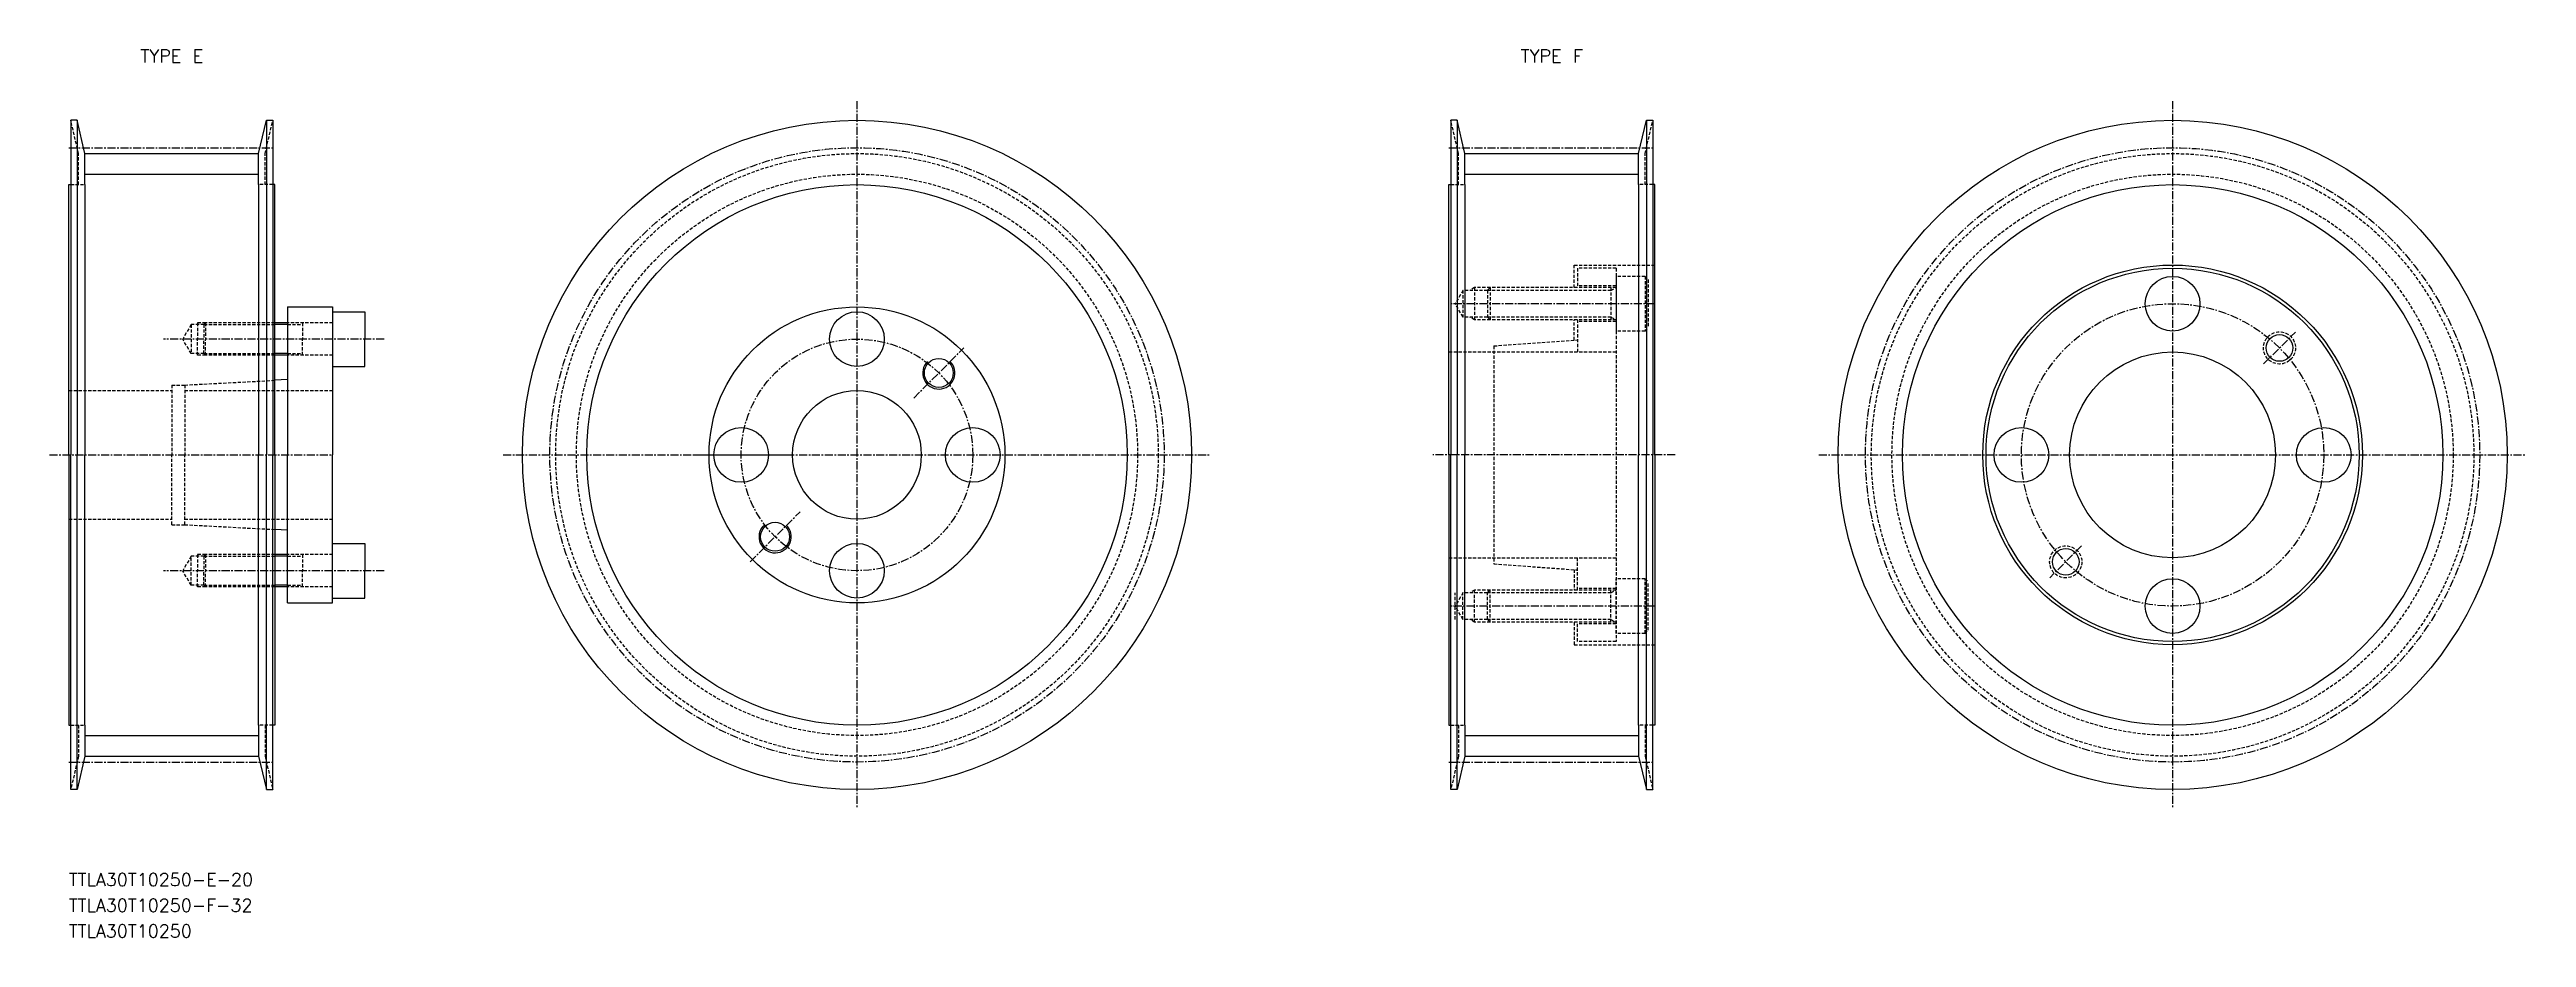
# Model space of a CAD drawing. Extents: x 5104 to 5489, y 29317 to 29455.
import ezdxf
from ezdxf.enums import TextEntityAlignment as Align

# ---------------------------------------------------------------- set-up
doc = ezdxf.new("R2010")
doc.units = 0
doc.linetypes.add('CENTER', pattern=[2, 1.25, -0.25, 0.25, -0.25])
doc.linetypes.add('DASHED', pattern=[0.75, 0.5, -0.25])
doc.layers.get('0').update_dxf_attribs({"linetype": 'CONTINUOUS'})
doc.layers.add('CENTER', color=1, linetype='CENTER')
doc.styles.add('MISUMI', font='txt.shx')

msp = doc.modelspace()

# ---------------------------------------------------------------- linework, layer by layer
at = {"color": 7, "linetype": 'CONTINUOUS'}
for p, q in [((5108.58, 29444.06), (5107.58, 29444.06)), ((5107.58, 29444.06), (5107.58, 29392.06)), ((5109.78, 29438.88), (5108.58, 29444.06)), ((5108.58, 29444.06), (5108.58, 29392.06)), ((5136.78, 29438.88), (5137.98, 29444.06)), ((5137.98, 29444.06), (5138.98, 29444.06)), ((5137.98, 29444.06), (5137.98, 29392.06)), ((5138.98, 29444.06), (5138.98, 29392.06)), ((5323.08, 29444.06), (5322.08, 29444.06)), ((5322.08, 29444.06), (5322.08, 29392.06)), ((5324.28, 29438.88), (5323.08, 29444.06)), ((5323.08, 29444.06), (5323.08, 29392.06)), ((5351.28, 29438.88), (5352.48, 29444.06)), ((5352.48, 29444.06), (5353.48, 29444.06)), ((5352.48, 29444.06), (5352.48, 29392.06)), ((5353.48, 29444.06), (5353.48, 29392.06)), ((5109.78, 29434.06), (5109.78, 29438.88)), ((5109.78, 29438.88), (5136.78, 29438.88)), ((5136.78, 29434.06), (5136.78, 29438.88)), ((5324.28, 29434.06), (5324.28, 29438.88)), ((5324.28, 29438.88), (5351.28, 29438.88)), ((5351.28, 29434.06), (5351.28, 29438.88)), ((5107.28, 29434.06), (5107.58, 29434.06)), ((5107.28, 29392.06), (5107.28, 29434.06)), ((5109.78, 29434.06), (5109.78, 29392.06)), ((5136.78, 29434.06), (5136.78, 29392.06)), ((5139.28, 29434.06), (5138.98, 29434.06)), ((5139.28, 29392.06), (5139.28, 29434.06)), ((5321.78, 29434.06), (5322.08, 29434.06)), ((5321.78, 29392.06), (5321.78, 29434.06)), ((5324.28, 29434.06), (5324.28, 29392.06)), ((5351.28, 29434.06), (5351.28, 29392.06)), ((5353.78, 29434.06), (5353.48, 29434.06)), ((5353.78, 29392.06), (5353.78, 29434.06)), ((5141.28, 29415.06), (5148.28, 29415.06)), ((5141.28, 29415.06), (5141.28, 29412.56)), ((5148.28, 29415.06), (5148.28, 29414.31)), ((5148.28, 29414.31), (5148.28, 29405.81)), ((5148.28, 29414.31), (5153.28, 29414.31)), ((5153.28, 29414.31), (5153.28, 29410.06)), ((5141.28, 29412.56), (5139.28, 29412.56)), ((5141.28, 29412.56), (5141.28, 29407.56)), ((5153.28, 29405.81), (5153.28, 29410.06)), ((5141.28, 29407.56), (5139.28, 29407.56)), ((5141.28, 29407.56), (5141.28, 29403.76)), ((5141.28, 29403.76), (5139.28, 29403.65)), ((5141.28, 29403.76), (5141.28, 29392.06)), ((5148.28, 29405.81), (5148.28, 29392.06)), ((5148.28, 29405.81), (5153.28, 29405.81)), ((5107.28, 29392.06), (5107.28, 29350.06)), ((5107.58, 29340.06), (5107.58, 29392.06)), ((5108.58, 29340.06), (5108.58, 29392.06)), ((5109.78, 29350.06), (5109.78, 29392.06)), ((5136.78, 29350.06), (5136.78, 29392.06)), ((5137.98, 29340.06), (5137.98, 29392.06)), ((5138.98, 29340.06), (5138.98, 29392.06)), ((5139.28, 29392.06), (5139.28, 29350.06)), ((5141.28, 29380.36), (5141.28, 29392.06)), ((5148.28, 29378.31), (5148.28, 29392.06)), ((5321.78, 29392.06), (5321.78, 29350.06)), ((5322.08, 29340.06), (5322.08, 29392.06)), ((5323.08, 29340.06), (5323.08, 29392.06)), ((5324.28, 29350.06), (5324.28, 29392.06)), ((5351.28, 29350.06), (5351.28, 29392.06)), ((5352.48, 29340.06), (5352.48, 29392.06)), ((5353.48, 29340.06), (5353.48, 29392.06)), ((5353.78, 29392.06), (5353.78, 29350.06)), ((5141.28, 29380.36), (5139.28, 29380.47)), ((5141.28, 29376.56), (5141.28, 29380.36)), ((5141.28, 29376.56), (5139.28, 29376.56)), ((5141.28, 29371.56), (5141.28, 29376.56)), ((5148.28, 29369.81), (5148.28, 29378.31)), ((5148.28, 29378.31), (5153.28, 29378.31)), ((5153.28, 29378.31), (5153.28, 29374.06)), ((5141.28, 29371.56), (5139.28, 29371.56)), ((5141.28, 29369.06), (5141.28, 29371.56)), ((5153.28, 29369.81), (5153.28, 29374.06)), ((5141.28, 29369.06), (5148.28, 29369.06)), ((5148.28, 29369.81), (5153.28, 29369.81)), ((5148.28, 29369.06), (5148.28, 29369.81)), ((5107.28, 29350.06), (5107.58, 29350.06)), ((5109.78, 29350.06), (5109.78, 29345.23)), ((5136.78, 29350.06), (5136.78, 29345.23)), ((5139.28, 29350.06), (5138.98, 29350.06)), ((5321.78, 29350.06), (5322.08, 29350.06)), ((5324.28, 29350.06), (5324.28, 29345.23)), ((5351.28, 29350.06), (5351.28, 29345.23)), ((5353.78, 29350.06), (5353.48, 29350.06)), ((5109.78, 29345.23), (5108.58, 29340.06)), ((5109.78, 29345.23), (5136.78, 29345.23)), ((5136.78, 29345.23), (5137.98, 29340.06)), ((5324.28, 29345.23), (5323.08, 29340.06)), ((5324.28, 29345.23), (5351.28, 29345.23)), ((5351.28, 29345.23), (5352.48, 29340.06)), ((5108.58, 29340.06), (5107.58, 29340.06)), ((5137.98, 29340.06), (5138.98, 29340.06)), ((5323.08, 29340.06), (5322.08, 29340.06)), ((5352.48, 29340.06), (5353.48, 29340.06))]:
    msp.add_line(p, q, dxfattribs=at)
at = {"color": 3, "linetype": 'DASHED'}
for p, q in [((5108.78, 29438.88), (5107.58, 29444.06)), ((5137.78, 29438.88), (5138.98, 29444.06)), ((5323.28, 29438.88), (5322.08, 29444.06)), ((5352.28, 29438.88), (5353.48, 29444.06)), ((5108.78, 29434.06), (5108.78, 29438.88)), ((5137.78, 29434.06), (5137.78, 29438.88)), ((5323.28, 29434.06), (5323.28, 29438.88)), ((5352.28, 29434.06), (5352.28, 29438.88)), ((5107.58, 29434.06), (5109.78, 29434.06)), ((5138.98, 29434.06), (5136.78, 29434.06)), ((5322.08, 29434.06), (5324.28, 29434.06)), ((5353.48, 29434.06), (5351.28, 29434.06)), ((5325.77, 29418.06), (5325.02, 29417.63)), ((5328.21, 29418.06), (5325.77, 29418.06)), ((5325.77, 29418.06), (5325.77, 29413.06)), ((5328.21, 29418.06), (5327.77, 29417.63)), ((5347.77, 29418.06), (5328.21, 29418.06)), ((5328.21, 29418.06), (5328.21, 29413.06)), ((5341.27, 29421.56), (5353.78, 29421.56)), ((5341.27, 29418.06), (5341.27, 29421.56)), ((5347.77, 29421.06), (5341.77, 29421.06)), ((5341.77, 29421.06), (5341.77, 29418.06)), ((5347.77, 29418.31), (5341.77, 29418.31)), ((5346.97, 29418.06), (5346.97, 29413.06)), ((5346.97, 29417.63), (5347.72, 29418.06)), ((5347.77, 29421.06), (5347.77, 29363.06)), ((5352.27, 29419.81), (5347.77, 29419.81)), ((5347.77, 29419.81), (5347.77, 29411.31)), ((5352.27, 29419.81), (5352.27, 29411.31)), ((5352.27, 29419.81), (5352.77, 29419.31)), ((5352.77, 29419.31), (5352.77, 29411.81)), ((5323.97, 29417.63), (5322.78, 29415.56)), ((5323.97, 29413.49), (5322.78, 29415.56)), ((5327.77, 29417.63), (5323.97, 29417.63)), ((5323.97, 29417.63), (5323.97, 29413.49)), ((5346.97, 29417.63), (5327.77, 29417.63)), ((5327.77, 29417.63), (5327.77, 29413.49)), ((5126.28, 29412.31), (5124.98, 29410.06)), ((5126.28, 29407.81), (5124.98, 29410.06)), ((5126.28, 29412.31), (5126.28, 29407.81)), ((5128.28, 29412.31), (5126.28, 29412.31)), ((5127.28, 29412.56), (5127.28, 29410.06)), ((5128.53, 29412.56), (5127.28, 29412.56)), ((5127.28, 29407.56), (5127.28, 29410.06)), ((5128.53, 29412.56), (5128.28, 29412.31)), ((5128.28, 29412.31), (5139.28, 29412.31)), ((5128.28, 29412.31), (5128.28, 29410.06)), ((5128.28, 29407.81), (5128.28, 29410.06)), ((5139.28, 29412.56), (5128.53, 29412.56)), ((5128.53, 29412.56), (5128.53, 29410.06)), ((5128.53, 29407.56), (5128.53, 29410.06)), ((5148.28, 29412.56), (5141.28, 29412.56)), ((5141.28, 29412.31), (5143.61, 29412.31)), ((5143.61, 29412.56), (5143.61, 29410.06)), ((5143.61, 29407.56), (5143.61, 29410.06)), ((5327.77, 29413.49), (5323.97, 29413.49)), ((5325.77, 29413.06), (5325.02, 29413.49)), ((5328.21, 29413.06), (5325.77, 29413.06)), ((5346.97, 29413.49), (5327.77, 29413.49)), ((5328.21, 29413.06), (5327.77, 29413.49)), ((5347.77, 29413.06), (5328.21, 29413.06)), ((5341.27, 29409.9), (5341.27, 29413.06)), ((5341.77, 29413.06), (5341.77, 29408.06)), ((5347.77, 29412.81), (5341.77, 29412.81)), ((5346.97, 29413.49), (5347.72, 29413.06)), ((5352.27, 29411.31), (5347.77, 29411.31)), ((5352.27, 29411.31), (5352.77, 29411.81)), ((5128.28, 29407.81), (5126.28, 29407.81)), ((5128.53, 29407.56), (5127.28, 29407.56)), ((5128.28, 29407.81), (5139.28, 29407.81)), ((5128.53, 29407.56), (5128.28, 29407.81)), ((5139.28, 29407.56), (5128.53, 29407.56)), ((5141.28, 29407.81), (5143.61, 29407.81)), ((5148.28, 29407.56), (5141.28, 29407.56)), ((5321.78, 29408.06), (5347.77, 29408.06)), ((5328.77, 29409), (5341.77, 29409.93)), ((5328.77, 29409), (5328.77, 29375.12)), ((5123.28, 29402.91), (5123.28, 29392.06)), ((5123.28, 29402.91), (5125.28, 29402.91)), ((5125.28, 29402.91), (5139.28, 29403.65)), ((5125.28, 29402.91), (5125.28, 29392.06)), ((5107.28, 29402.06), (5123.28, 29402.06)), ((5125.28, 29402.06), (5148.28, 29402.06)), ((5123.28, 29381.21), (5123.28, 29392.06)), ((5125.28, 29381.21), (5125.28, 29392.06)), ((5107.28, 29382.06), (5123.28, 29382.06)), ((5123.28, 29381.21), (5125.28, 29381.21)), ((5125.28, 29382.06), (5148.28, 29382.06)), ((5125.28, 29381.21), (5139.28, 29380.47)), ((5126.28, 29376.31), (5124.98, 29374.06)), ((5126.28, 29371.81), (5126.28, 29376.31)), ((5128.28, 29376.31), (5126.28, 29376.31)), ((5127.28, 29376.56), (5127.28, 29374.06)), ((5128.53, 29376.56), (5127.28, 29376.56)), ((5128.53, 29376.56), (5128.28, 29376.31)), ((5128.28, 29376.31), (5139.28, 29376.31)), ((5128.28, 29376.31), (5128.28, 29374.06)), ((5139.28, 29376.56), (5128.53, 29376.56)), ((5128.53, 29376.56), (5128.53, 29374.06)), ((5148.28, 29376.56), (5141.28, 29376.56)), ((5141.28, 29376.31), (5143.61, 29376.31)), ((5143.61, 29376.56), (5143.61, 29374.06)), ((5321.78, 29376.06), (5347.77, 29376.06)), ((5341.77, 29371.06), (5341.77, 29376.06)), ((5126.28, 29371.81), (5124.98, 29374.06)), ((5128.28, 29371.81), (5126.28, 29371.81)), ((5127.28, 29371.56), (5127.28, 29374.06)), ((5128.53, 29371.56), (5127.28, 29371.56)), ((5128.28, 29371.81), (5128.28, 29374.06)), ((5128.28, 29371.81), (5139.28, 29371.81)), ((5128.53, 29371.56), (5128.28, 29371.81)), ((5128.53, 29371.56), (5128.53, 29374.06)), ((5139.28, 29371.56), (5128.53, 29371.56)), ((5141.28, 29371.81), (5143.61, 29371.81)), ((5148.28, 29371.56), (5141.28, 29371.56)), ((5143.61, 29371.56), (5143.61, 29374.06)), ((5328.77, 29375.12), (5341.77, 29374.18)), ((5341.27, 29374.22), (5341.27, 29371.06)), ((5352.27, 29372.81), (5347.77, 29372.81)), ((5347.77, 29364.31), (5347.77, 29372.81)), ((5352.27, 29364.31), (5352.27, 29372.81)), ((5352.27, 29372.81), (5352.77, 29372.31)), ((5352.77, 29364.81), (5352.77, 29372.31)), ((5322.77, 29366.49), (5322.77, 29370.63)), ((5323.97, 29370.63), (5322.78, 29368.56)), ((5323.97, 29366.49), (5322.78, 29368.56)), ((5323.97, 29366.49), (5323.97, 29370.63)), ((5327.77, 29370.63), (5323.97, 29370.63)), ((5325.77, 29371.06), (5325.02, 29370.63)), ((5328.21, 29371.06), (5325.77, 29371.06)), ((5325.77, 29366.06), (5325.77, 29371.06)), ((5328.21, 29371.06), (5327.77, 29370.63)), ((5346.97, 29370.63), (5327.77, 29370.63)), ((5327.77, 29366.49), (5327.77, 29370.63)), ((5347.77, 29371.06), (5328.21, 29371.06)), ((5328.21, 29366.06), (5328.21, 29371.06)), ((5347.77, 29371.31), (5341.77, 29371.31)), ((5346.97, 29366.06), (5346.97, 29371.06)), ((5346.97, 29370.63), (5347.72, 29371.06)), ((5327.77, 29366.49), (5323.97, 29366.49)), ((5325.77, 29366.06), (5325.02, 29366.49)), ((5328.21, 29366.06), (5325.77, 29366.06)), ((5346.97, 29366.49), (5327.77, 29366.49)), ((5328.21, 29366.06), (5327.77, 29366.49)), ((5347.77, 29366.06), (5328.21, 29366.06)), ((5341.27, 29366.06), (5341.27, 29362.56)), ((5341.77, 29363.06), (5341.77, 29366.06)), ((5347.77, 29365.81), (5341.77, 29365.81)), ((5346.97, 29366.49), (5347.72, 29366.06)), ((5352.27, 29364.31), (5347.77, 29364.31)), ((5352.27, 29364.31), (5352.77, 29364.81)), ((5341.27, 29362.56), (5353.78, 29362.56)), ((5347.77, 29363.06), (5341.77, 29363.06)), ((5107.58, 29350.06), (5109.78, 29350.06)), ((5108.78, 29350.06), (5108.78, 29345.23)), ((5138.98, 29350.06), (5136.78, 29350.06)), ((5137.78, 29350.06), (5137.78, 29345.23)), ((5322.08, 29350.06), (5324.28, 29350.06)), ((5323.28, 29350.06), (5323.28, 29345.23)), ((5353.48, 29350.06), (5351.28, 29350.06)), ((5352.28, 29350.06), (5352.28, 29345.23)), ((5108.78, 29345.23), (5107.58, 29340.06)), ((5137.78, 29345.23), (5138.98, 29340.06)), ((5323.28, 29345.23), (5322.08, 29340.06)), ((5352.28, 29345.23), (5353.48, 29340.06))]:
    msp.add_line(p, q, dxfattribs=at)
at = {"color": 3, "linetype": 'CONTINUOUS'}
for p, q in [((5109.78, 29435.68), (5136.78, 29435.68)), ((5324.28, 29435.68), (5351.28, 29435.68)), ((5109.78, 29348.43), (5136.78, 29348.43)), ((5324.28, 29348.43), (5351.28, 29348.43))]:
    msp.add_line(p, q, dxfattribs=at)
at = {"color": 3}
for p, q in [((5141.28, 29412.31), (5139.28, 29412.31)), ((5141.28, 29407.81), (5139.28, 29407.81)), ((5141.28, 29376.31), (5139.28, 29376.31)), ((5141.28, 29371.81), (5139.28, 29371.81))]:
    msp.add_line(p, q, dxfattribs=at)
at = {"color": 7, "linetype": 'CONTINUOUS'}
for centre, radius in [((5229.78, 29392.06), 52), ((5434.27, 29392.06), 52), ((5229.78, 29392.06), 42), ((5434.27, 29392.06), 42), ((5434.27, 29392.06), 29.5), ((5434.27, 29392.06), 29), ((5434.27, 29415.56), 4.25), ((5229.78, 29392.06), 23), ((5229.78, 29392.06), 23), ((5229.78, 29410.06), 4.25), ((5450.89, 29408.68), 2.07), ((5242.5, 29404.79), 2.25), ((5434.27, 29392.06), 16), ((5229.78, 29392.06), 10), ((5211.78, 29392.06), 4.25), ((5247.78, 29392.06), 4.25), ((5410.77, 29392.06), 4.25), ((5457.77, 29392.06), 4.25), ((5217.05, 29379.33), 2.25), ((5229.78, 29374.06), 4.25), ((5417.66, 29375.44), 2.07), ((5434.27, 29368.56), 4.25)]:
    msp.add_circle(centre, radius, dxfattribs=at)
at = {"color": 3, "linetype": 'DASHED'}
for centre, radius in [((5229.78, 29392.06), 46.83), ((5434.27, 29392.06), 46.83), ((5229.78, 29392.06), 43.62), ((5434.27, 29392.06), 43.62), ((5450.89, 29408.68), 2.5), ((5417.66, 29375.44), 2.5)]:
    msp.add_circle(centre, radius, dxfattribs=at)
at = {"color": 3, "linetype": 'CONTINUOUS'}
for centre in [(5242.5, 29404.79), (5217.05, 29379.33)]:
    msp.add_arc(centre, 2.5, 135, 47, dxfattribs=at)
at = {"layer": 'CENTER', "color": 1, "linetype": 'CENTER'}
for p, q in [((5229.78, 29447.06), (5229.78, 29337.06)), ((5434.27, 29447.06), (5434.27, 29337.06)), ((5107.28, 29439.8), (5139.28, 29439.8)), ((5321.78, 29439.8), (5353.78, 29439.8)), ((5353.77, 29415.56), (5321.99, 29415.56)), ((5156.28, 29410.06), (5121.98, 29410.06)), ((5448.42, 29406.2), (5453.37, 29411.15)), ((5238.61, 29400.9), (5246.39, 29408.68)), ((5104.28, 29392.06), (5148.28, 29392.06)), ((5174.78, 29392.06), (5284.78, 29392.06)), ((5204.53, 29392.06), (5219.03, 29392.06)), ((5356.95, 29392.06), (5319.31, 29392.06)), ((5379.27, 29392.06), (5489.27, 29392.06)), ((5213.16, 29375.44), (5220.94, 29383.22)), ((5420.13, 29377.92), (5415.18, 29372.97)), ((5156.28, 29374.06), (5121.98, 29374.06)), ((5353.77, 29368.56), (5321.99, 29368.56)), ((5107.28, 29344.31), (5139.28, 29344.31)), ((5321.78, 29344.31), (5353.78, 29344.31))]:
    msp.add_line(p, q, dxfattribs=at)
for centre, radius in [((5229.78, 29392.06), 47.74), ((5434.27, 29392.06), 47.74), ((5434.27, 29392.06), 23.5), ((5229.78, 29392.06), 18)]:
    msp.add_circle(centre, radius, dxfattribs=at)

# ---------------------------------------------------------------- texts
at = {"color": 7, "linetype": 'CONTINUOUS', "style": 'MISUMI'}
for s, p in [('TYPE E', (5123.28, 29454.06)), ('TYPE F', (5337.78, 29454.06))]:
    msp.add_text(s, height=2, dxfattribs=at).set_placement(p, align=Align.MIDDLE_CENTER)
for s, p in [('TTLA30T10250-E-20', (5107.28, 29325.06)), ('TTLA30T10250-F-32', (5107.28, 29321.06)), ('TTLA30T10250', (5107.28, 29317.06))]:
    msp.add_text(s, height=2, dxfattribs=at).set_placement(p)

doc.saveas('drawing.dxf')
